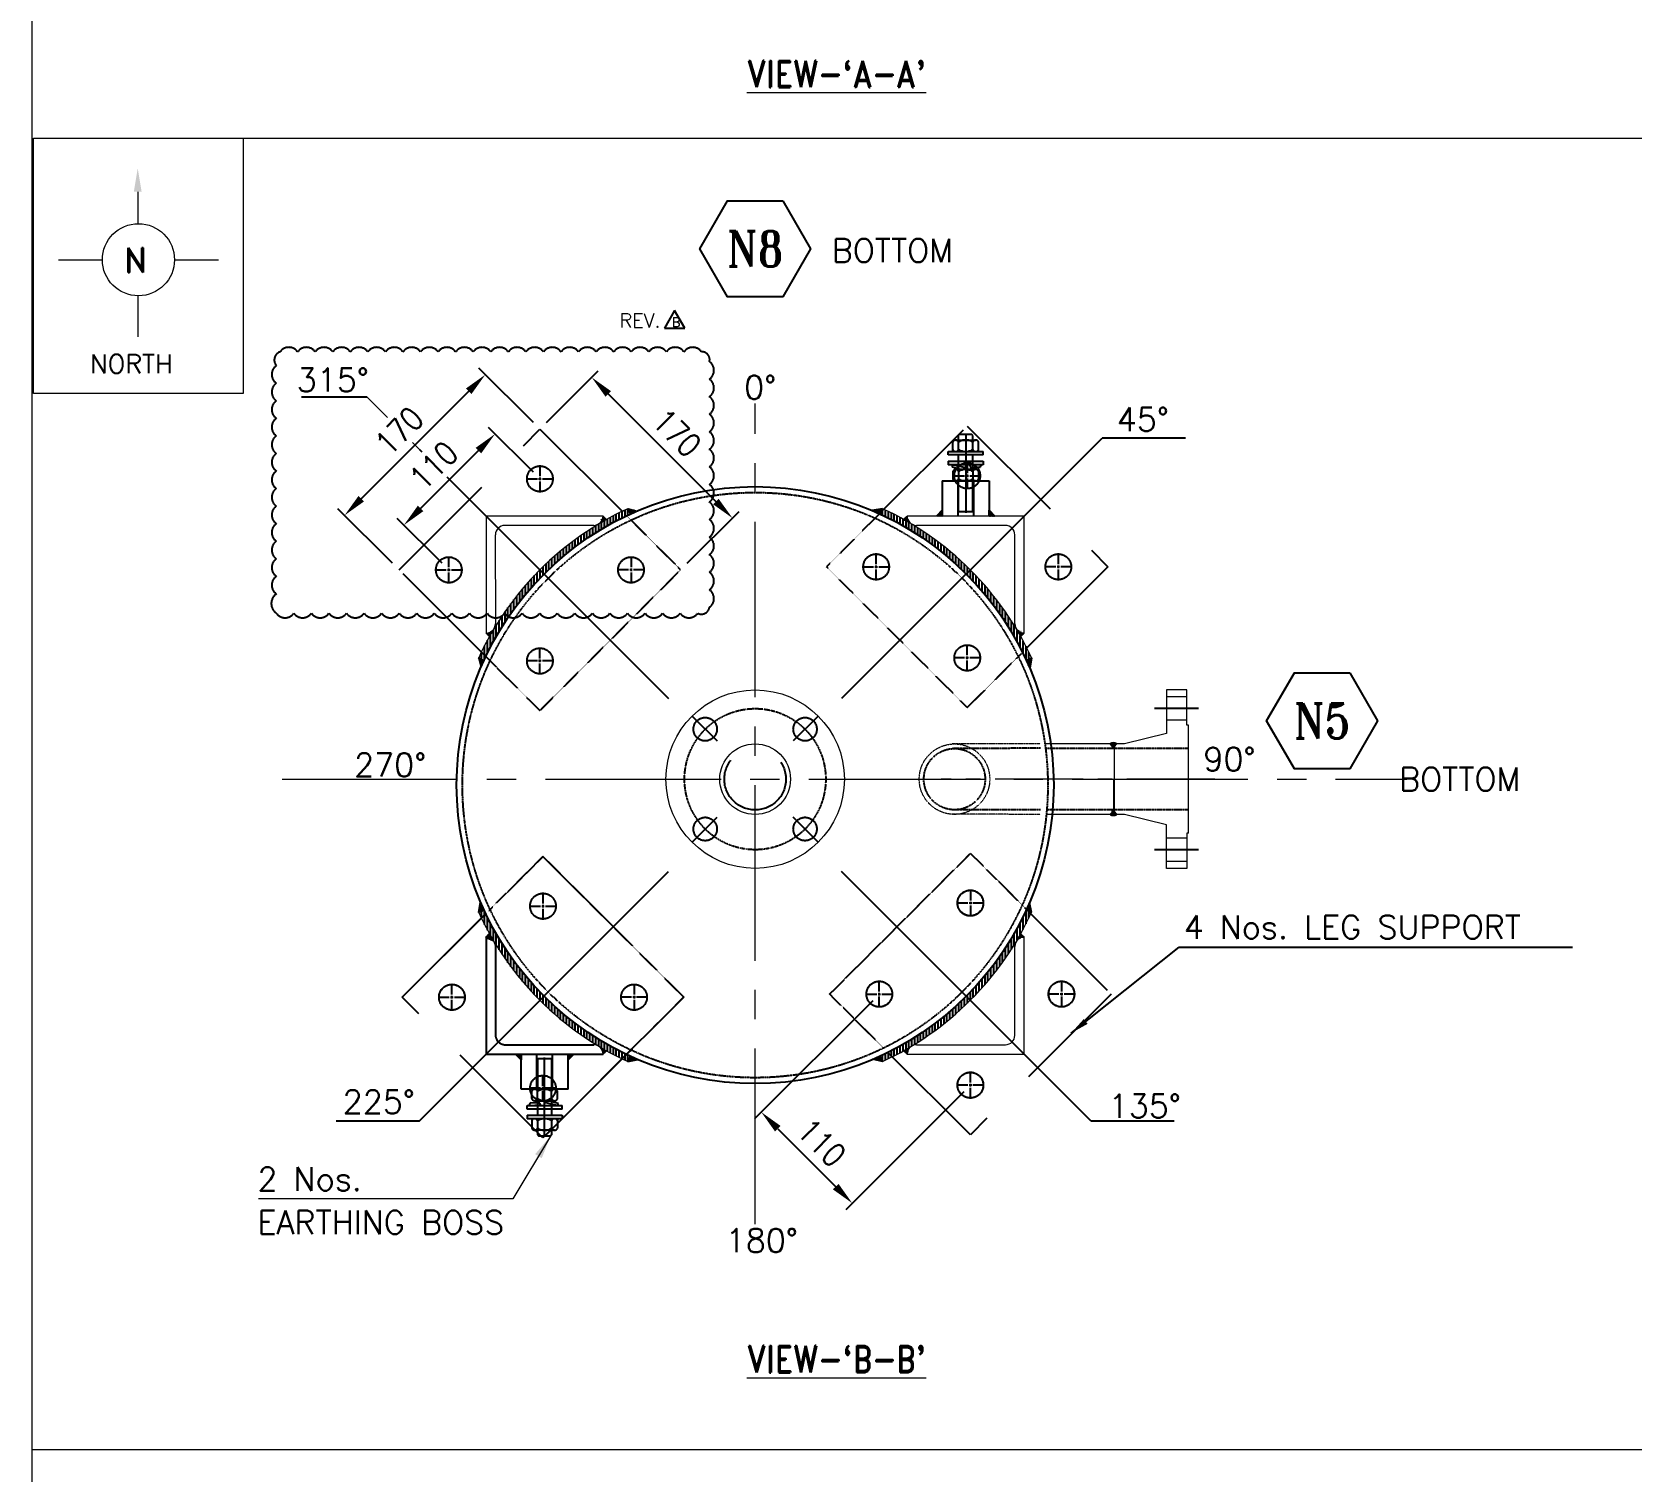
# Model space of a CAD drawing. Header units: inches. Extents: x -23478 to -9690, y -25762 to 11324.
# Drawn here: x -20948 to -19582, y 8484 to 9714 of the extents above; entities that cross this region are included whole.
import ezdxf
from ezdxf.enums import TextEntityAlignment as Align

# ---------------------------------------------------------------- set-up
doc = ezdxf.new("R2010")
doc.units = ezdxf.units.IN
doc.header["$LTSCALE"] = 200
doc.header["$MEASUREMENT"] = 0
for name, pattern in [('CENTER', [2, 1.25, -0.25, 0.25, -0.25]), ('CENTER2', [1.125, 0.75, -0.125, 0.125, -0.125]), ('DASHED', [0.75, 0.5, -0.25]), ('DASHED2', [0.375, 0.25, -0.125]), ('HIDDEN', [0.375, 0.25, -0.125])]:
    doc.linetypes.add(name, pattern=pattern)
for name, color, linetype, lineweight in [('1 (CEN)', 1, 'CENTER2', 9), ('2 (DASH.)', 4, 'DASHED2', 13), ('AM_5', 3, 'Continuous', 15), ('B-OBJ', 7, 'Continuous', 13), ('EQUIPMENT', 4, 'Continuous', 13), ('Hidden Line', 3, 'HIDDEN', 9), ('OBJECT', 7, 'Continuous', 18)]:
    doc.layers.add(name, color=color, linetype=linetype, lineweight=lineweight)
for name, color, linetype in [('CEN', 3, 'CENTER'), ('CENTER', 1, 'CENTER'), ('CENTRE', 1, 'CENTER2'), ('DIMENSION', 8, 'Continuous'), ('text', 3, 'Continuous'), ('WELD', 5, 'Continuous')]:
    doc.layers.add(name, color=color, linetype=linetype)
doc.styles.add("ROMAN'S", font='romans.shx')
doc.styles.add('ROMAND', font='romand.shx', dxfattribs={"width": 0.8})
doc.styles.add('ROMANS', font='romans.shx', dxfattribs={"width": 0.85})
doc.styles.add('ROMANT', font='romant.shx')
doc.styles.add('RS', font='ROMANS.shx', dxfattribs={"width": 0.8})
doc.dimstyles.new('A&A', dxfattribs={"dimscale": 8, "dimtxt": 2, "dimasz": 2, "dimexe": 0.7, "dimexo": 0.7, "dimgap": 0.7, "dimtad": 1, "dimzin": 12, "dimdsep": 46, "dimtxsty": 'ROMANS', "dimcen": 0.7, "dimclrd": 8, "dimclre": 8, "dimclrt": 3, "dimazin": 3, "dimtfac": 1, "dimtmove": 0, "dimatfit": 3, "dimfxl": 1, "dimarcsym": 0})
doc.dimstyles.new('VEP-8', dxfattribs={"dimscale": 8, "dimtxt": 2.5, "dimasz": 2.5, "dimexe": 1, "dimexo": 1, "dimgap": 1, "dimtad": 1, "dimdec": 1, "dimlfac": -1, "dimzin": 9, "dimdsep": 46, "dimtxsty": 'ROMANS', "dimcen": 0, "dimclrd": 256, "dimclre": 256, "dimclrt": 3, "dimadec": 0, "dimazin": 2, "dimtfac": 1, "dimtdec": 1, "dimtmove": 0, "dimatfit": 3, "dimfxl": 1, "dimlwd": -1, "dimlwe": -1, "dimarcsym": 1})
doc.dimstyles.new('VEP-8$0', dxfattribs={"dimscale": 8, "dimtxt": 2.5, "dimasz": 2.5, "dimexe": 1, "dimexo": 1, "dimgap": 1, "dimtad": 1, "dimdec": 1, "dimlfac": -1, "dimzin": 9, "dimdsep": 46, "dimtxsty": 'ROMANS', "dimcen": 0, "dimclrd": 256, "dimclre": 256, "dimclrt": 3, "dimadec": 0, "dimazin": 2, "dimtfac": 1, "dimtdec": 1, "dimtmove": 0, "dimatfit": 3, "dimfxl": 1, "dimlwd": -1, "dimlwe": -1, "dimarcsym": 1})
pattern_1 = [(135, (1175.76155, 39893.45445), (-0.441941738, -0.441941738), []), (225, (1175.76155, 39893.45445), (0.441941738, -0.441941738), [])]
pattern_2 = [(315, (-15408.6629, 17744.9228), (0.44194174, 0.44194174), []), (45, (-15408.6629, 17744.9228), (-0.44194174, 0.44194174), [])]
pattern_3 = [(135, (-25251.4139, 395.27523), (-0.44194174, -0.44194174), []), (225, (-25251.4139, 395.27523), (0.44194174, -0.44194174), [])]

# ---------------------------------------------------------------- blocks, each defined once
blk = doc.blocks.new('*U46')
at = {"layer": 'WELD'}
h = blk.add_hatch(dxfattribs=at)
h.set_pattern_fill('ANSI37', color=256, scale=5, angle=90)
h.set_pattern_definition(pattern_1)
edge = h.paths.add_edge_path()
edge.add_arc((-114, -158.4), 168.8, 72.909, 75.1335)
edge.add_line((-70.7, 4.8), (-70.7, 0.7))
edge.add_arc((-65.1, -5), 8, 85.3777, 135, ccw=False)
h = blk.add_hatch(dxfattribs=at)
h.set_pattern_fill('ANSI37', color=256, scale=5, angle=90)
h.set_pattern_definition(pattern_1)
edge = h.paths.add_edge_path()
edge.add_line((70.7, 4.8), (70.7, 0.7))
edge.add_arc((65.1, -5), 8, 45, 94.6223)
edge.add_arc((114, -158.4), 168.8, 104.8665, 107.091, ccw=False)
for p, q in [((-70.7, 0.7), (-70.7, 4.9)), ((-70.7, 0.7), (0, -70)), ((-70.7, 0.7), (-70.7, 0.7)), ((-59.4, 0.7), (-5.7, -53.1)), ((0, -70), (70.7, 0.7)), ((5.7, -53.1), (59.4, 0.7)), ((70.7, 0.7), (70.7, 4.9)), ((70.7, 0.7), (70.7, 0.7))]:
    blk.add_line(p, q)
for centre, start, end in [((-65.1, -5), 45, 135), ((65.1, -5), 45, 135), ((0, -47.4), 225, 315)]:
    blk.add_arc(centre, 8, start, end)
at = {"layer": 'B-OBJ', "color": 2}
for p, q in [((-90, 11.1), (-88.3, 15.8)), ((90, 11.1), (88.3, 15.8))]:
    blk.add_line(p, q, dxfattribs=at)
blk.add_arc((0, 255), 260, 249.7478, 290.2522, dxfattribs=at)
at = {"layer": 'CENTRE', "linetype": 'CENTER', "ltscale": 2}
blk.add_line((0, -150.5), (0, 150.5), dxfattribs=at)
blk = doc.blocks.new('*U45')
at = {"layer": 'B-OBJ', "color": 0, "linetype": 'ByBlock', "lineweight": -2}
for p, rotation in [((-31956.4, 11435.9), 180), ((-31956.4, 11435.9), 180), ((-31956.4, 11435.9), 180), ((-31956.4, 11435.9), 180), ((-32211.4, 11180.9), 270.0000000000001), ((-32211.4, 11180.9), 270.0000000000001), ((-32211.4, 11180.9), 270.0000000000001), ((-32211.4, 11180.9), 270.0000000000001), ((-31701.4, 11180.9), 90), ((-31701.4, 11180.9), 90), ((-31701.4, 11180.9), 90), ((-31701.4, 11180.9), 90)]:
    blk.add_blockref('*U46', p, dxfattribs=dict(at, rotation=rotation))
at = {"layer": 'B-OBJ', "color": 0, "linetype": 'ByBlock', "lineweight": -2, "transparency": 16777216}
for p, rotation in [((-31956.4, 11435.9), 180), ((-32211.4, 11180.9), 270.0000000000001), ((-31701.4, 11180.9), 90)]:
    blk.add_blockref('*U46', p, dxfattribs=dict(at, rotation=rotation))
at = {"layer": 'B-OBJ', "color": 0, "linetype": 'ByBlock', "lineweight": -2}
blk.add_blockref('*U46', (-31956.4, 10925.9), dxfattribs=at)
blk = doc.blocks.new('*U54')
at = {"layer": 'DIMENSION', "color": 2, "linetype": 'DASHED'}
for p, q in [((76.2, 0), (46.05, 0)), ((-76.2, 0), (-46.05, 0))]:
    blk.add_line(p, q, dxfattribs=at)
at = {"layer": 'DIMENSION', "color": 7, "linetype": 'DASHED'}
for centre in [(-60.3, 0), (60.3, 0)]:
    blk.add_circle(centre, 10, dxfattribs=at)
blk = doc.blocks.new('*U53')
at = {"layer": 'EQUIPMENT', "color": 0, "linetype": 'ByBlock', "lineweight": -2}
for rotation in [90, 270, 90, 270, 90, 270, 180, 180, 180]:
    blk.add_blockref('*U54', (-32478.1, -16289.6), dxfattribs=dict(at, rotation=rotation))
at = {"layer": 'EQUIPMENT', "color": 0, "linetype": 'ByBlock', "lineweight": -2, "transparency": 16777216}
for rotation in [90, 270, 180]:
    blk.add_blockref('*U54', (-32478.1, -16289.6), dxfattribs=dict(at, rotation=rotation))
at = {"layer": 'EQUIPMENT', "color": 0, "linetype": 'ByBlock', "lineweight": -2}
blk.add_blockref('*U54', (-32478.1, -16289.6), dxfattribs=at)
blk = doc.blocks.new('*U81')
at = {"layer": 'DIMENSION', "color": 0, "linetype": 'CENTER2', "transparency": 16777216}
for p, q in [((-11.12, 0), (-2.2, 0)), ((0, 2.2), (0, 11.12)), ((2.2, 0), (11.12, 0)), ((0, -11.12), (0, -2.2))]:
    blk.add_line(p, q, dxfattribs=at)
at = {"layer": 'DIMENSION', "color": 0, "linetype": 'Continuous', "transparency": 16777216}
for p, q in [((-1.1, 0), (1.1, 0)), ((0, -1.1), (0, 1.1))]:
    blk.add_line(p, q, dxfattribs=at)
blk = doc.blocks.new('*U80')
at = {"layer": 'DIMENSION', "color": 7, "linetype": 'DASHED'}
blk.add_circle((0, 0), 11, dxfattribs=at)
at = {"layer": 'DIMENSION', "color": 7, "linetype": 'CENTER2'}
blk.add_blockref('*U81', (0, 0), dxfattribs=at)
blk = doc.blocks.new('*U79')
at = {"layer": 'DIMENSION', "color": 0, "linetype": 'ByBlock', "lineweight": -2}
for p, rotation in [((-29365.2, -17396.9), 270), ((-29365.2, -17396.9), 270), ((-29365.2, -17396.9), 270), ((-29287.4, -17474.7), 180), ((-29287.4, -17474.7), 180), ((-29287.4, -17474.7), 180), ((-29365.2, -17552.5), 90), ((-29365.2, -17552.5), 90), ((-29365.2, -17552.5), 90)]:
    blk.add_blockref('*U80', p, dxfattribs=dict(at, rotation=rotation))
at = {"layer": 'DIMENSION', "color": 0, "linetype": 'ByBlock', "lineweight": -2, "transparency": 16777216}
for p, rotation in [((-29365.2, -17396.9), 270), ((-29287.4, -17474.7), 180), ((-29365.2, -17552.5), 90)]:
    blk.add_blockref('*U80', p, dxfattribs=dict(at, rotation=rotation))
at = {"layer": 'DIMENSION', "color": 0, "linetype": 'ByBlock', "lineweight": -2}
blk.add_blockref('*U80', (-29443, -17474.7), dxfattribs=at)
blk = doc.blocks.new('*U65')
at = {"layer": 'DIMENSION', "color": 7, "linetype": 'DASHED'}
for p, q in [((-120.2, 0), (0, 120.2)), ((0, 120.2), (74, 46.3)), ((-46.3, -74), (-120.2, 0))]:
    blk.add_line(p, q, dxfattribs=at)
at = {"layer": 'DIMENSION', "color": 7, "linetype": 'DASHED', "ltscale": 0.001}
for p, q in [((74, 46.3), (120.2, 0)), ((120.2, 0), (0, -120.2)), ((-46.3, -74), (0, -120.2))]:
    blk.add_line(p, q, dxfattribs=at)
at = {"layer": 'DIMENSION', "color": 7, "linetype": 'DASHED'}
blk.add_blockref('*U79', (29365.2, 17474.7), dxfattribs=at)
blk = doc.blocks.new('*U66')
at = {"layer": 'DIMENSION', "color": 0, "linetype": 'ByBlock', "lineweight": -2}
blk.add_blockref('*U65', (-29365.2, -17474.7), dxfattribs=at)
for p, rotation in [((-29000.2, -17472.1), 270), ((-29000.2, -17472.1), 270), ((-29000.2, -17472.1), 270), ((-29362.6, -17839.8), 90), ((-29362.6, -17839.8), 90), ((-29362.6, -17839.8), 90), ((-28997.5, -17837.1), 180), ((-28997.5, -17837.1), 180), ((-28997.5, -17837.1), 180)]:
    blk.add_blockref('*U65', p, dxfattribs=dict(at, rotation=rotation))
at = {"layer": 'DIMENSION', "color": 0, "linetype": 'ByBlock', "lineweight": -2, "transparency": 16777216}
for p, rotation in [((-29000.2, -17472.1), 270), ((-29362.6, -17839.8), 90), ((-28997.5, -17837.1), 180)]:
    blk.add_blockref('*U65', p, dxfattribs=dict(at, rotation=rotation))
blk = doc.blocks.new('*D106')
at = {"layer": 'Defpoints', "color": 0, "linetype": 'DASHED', "transparency": 16777216}
for p in [(-20513.9, 9331.7), (-20630, 9292.3), (-20591.7, 9253.9)]:
    blk.add_point(p, dxfattribs=at)
at = {"layer": 'DIMENSION', "transparency": 16777216}
for p, q in [((-20519.5, 9337.4), (-20557.9, 9375.7)), ((-20566.4, 9355.9), (-20615.9, 9306.4)), ((-20597.3, 9259.6), (-20635.7, 9298))]:
    blk.add_line(p, q, dxfattribs=at)
at = {"layer": 'DIMENSION', "linetype": 'DASHED', "transparency": 16777216}
for points in [[(-20568.7, 9358.3), (-20564, 9353.6), (-20552.2, 9370.1)], [(-20618.2, 9308.8), (-20613.5, 9304.1), (-20630, 9292.3)]]:
    blk.add_solid(points, dxfattribs=at)
at = {"layer": 'DIMENSION', "color": 3, "linetype": 'DASHED', "transparency": 16777216, "insert": (-20604.6, 9343.2), "char_height": 20, "attachment_point": 5, "rotation": 45, "style": 'ROMANS', "bg_fill": 3, "box_fill_scale": 1.25, "bg_fill_color": 256, "bg_fill_true_color": 13158600, "bg_fill_transparency": 0}
blk.add_mtext('\\pxt3;110', dxfattribs=at)
blk = doc.blocks.new('*D107')
at = {"layer": 'Defpoints', "color": 0, "linetype": 'DASHED', "transparency": 16777216}
for p in [(-20560.5, 9420.8), (-20513.9, 9374.2), (-20634.1, 9253.9)]:
    blk.add_point(p, dxfattribs=at)
at = {"layer": 'DIMENSION', "transparency": 16777216}
for p, q in [((-20519.5, 9379.8), (-20566.2, 9426.4)), ((-20666.6, 9314.7), (-20574.7, 9406.6)), ((-20639.8, 9259.6), (-20686.4, 9306.2))]:
    blk.add_line(p, q, dxfattribs=at)
at = {"layer": 'DIMENSION', "linetype": 'DASHED', "transparency": 16777216}
for points in [[(-20577, 9409), (-20572.3, 9404.3), (-20560.5, 9420.8)], [(-20668.9, 9317.1), (-20664.2, 9312.4), (-20680.7, 9300.6)]]:
    blk.add_solid(points, dxfattribs=at)
at = {"layer": 'DIMENSION', "color": 3, "linetype": 'DASHED', "transparency": 16777216, "insert": (-20634, 9372.8), "char_height": 20, "attachment_point": 5, "rotation": 45, "style": 'ROMANS', "bg_fill": 3, "box_fill_scale": 1.25, "bg_fill_color": 256, "bg_fill_true_color": 13158600, "bg_fill_transparency": 0}
blk.add_mtext('170', dxfattribs=at)
blk = doc.blocks.new('*U48')
at = {"layer": 'DIMENSION', "color": 0, "linetype": 'CENTER2', "transparency": 16777216}
blk.add_line((0, 34.9), (0, -32.1), dxfattribs=at)
blk = doc.blocks.new('*U49')
at = {"layer": 'DIMENSION', "color": 0, "linetype": 'CENTER2', "transparency": 16777216}
blk.add_line((0, -34.9), (0, 32.1), dxfattribs=at)
blk = doc.blocks.new('*D218')
at = {"layer": 'Defpoints', "color": 0, "transparency": 16777216}
for p in [(-20224, 8891.5), (-20146.2, 8813.7), (-20247.1, 8712.9)]:
    blk.add_point(p, dxfattribs=at)
at = {"layer": 'DIMENSION', "transparency": 16777216}
for p, q in [((-20229.6, 8885.9), (-20330.5, 8785)), ((-20151.8, 8808.1), (-20252.7, 8707.2)), ((-20310.7, 8776.5), (-20261.2, 8727))]:
    blk.add_line(p, q, dxfattribs=at)
for points in [[(-20308.3, 8778.9), (-20313.1, 8774.2), (-20324.8, 8790.7)], [(-20263.6, 8724.7), (-20258.8, 8729.4), (-20247.1, 8712.9)]]:
    blk.add_solid(points, dxfattribs=at)
at = {"layer": 'DIMENSION', "color": 3, "linetype": 'DASHED2', "transparency": 16777216, "insert": (-20273.2, 8764.5), "char_height": 20, "attachment_point": 5, "rotation": 315, "style": 'ROMANS', "bg_fill": 3, "box_fill_scale": 1.25, "bg_fill_color": 256, "bg_fill_true_color": 13158600, "bg_fill_transparency": 0}
blk.add_mtext('110', dxfattribs=at)
blk = doc.blocks.new('*D227')
at = {"layer": 'Defpoints', "color": 0, "transparency": 16777216}
for p in [(-20513.9, 9374.2), (-20349.4, 9298.2), (-20393.7, 9253.9)]:
    blk.add_point(p, dxfattribs=at)
at = {"layer": 'DIMENSION', "transparency": 16777216}
for p, q in [((-20508.2, 9379.8), (-20464, 9424.1)), ((-20455.5, 9404.3), (-20363.6, 9312.3)), ((-20388, 9259.6), (-20343.8, 9303.9))]:
    blk.add_line(p, q, dxfattribs=at)
for points in [[(-20453.1, 9406.6), (-20457.8, 9401.9), (-20469.6, 9418.4)], [(-20365.9, 9310), (-20361.2, 9314.7), (-20349.4, 9298.2)]]:
    blk.add_solid(points, dxfattribs=at)
at = {"layer": 'DIMENSION', "color": 3, "linetype": 'DASHED2', "transparency": 16777216, "insert": (-20396.8, 9371), "char_height": 20, "attachment_point": 5, "rotation": 315, "style": 'ROMANS'}
blk.add_mtext('170', dxfattribs=at)
blk = doc.blocks.new('REVISION')
at = {"layer": 'DIMENSION', "color": 1, "linetype": 'DASHED2'}
blk.add_lwpolyline([(-2.5, 13.6), (-11.2, 28.6), (-19.9, 13.6)], close=True, dxfattribs=at)
at = {"layer": 'DIMENSION', "color": 1, "linetype": 'DASHED2', "attachment_point": 1, "style": "ROMAN'S"}
for s, insert, char_height, width in [('REV.', (-58.2, 26), 12, 56.203), ('B', (-13.6, 22.6), 8, 5.597)]:
    blk.add_mtext(s, dxfattribs=dict(at, insert=insert, char_height=char_height, width=width))

msp = doc.modelspace()

# ---------------------------------------------------------------- hatches: boundary and pattern name
at = {"layer": 'DIMENSION', "linetype": 'DASHED'}
h = msp.add_hatch(dxfattribs=at)
h.set_pattern_fill('ANSI37', color=5, scale=0.5, angle=270)
h.set_pattern_definition([(315, (-3462.14456, -23800.843957), (0.04419417382, 0.04419417382), []), (45, (-3462.14456, -23800.843957), (-0.04419417382, 0.04419417382), [])])
h.paths.add_polyline_path([(-20021.49, 9105.37, 0.279062), (-20026.52, 9105.37), (-20024.75, 9103.07), (-20024.75, 9101.47), (-20023.25, 9101.47), (-20023.25, 9103.07)])
h.paths.add_polyline_path([(-20026.52, 9044.97, 0.279062), (-20021.49, 9044.97), (-20023.25, 9047.27), (-20023.25, 9048.87), (-20024.75, 9048.87), (-20024.75, 9047.27)])
at = {"layer": 'WELD'}
h = msp.add_hatch(dxfattribs=at)
h.set_pattern_fill('ANSI37', color=256, scale=5, angle=270)
h.set_pattern_definition(pattern_2)
h.paths.add_polyline_path([(-20170.21, 9299.93), (-20175.21, 9299.93), (-20170.21, 9304.93)])
h = msp.add_hatch(dxfattribs=at)
h.set_pattern_fill('ANSI37', color=256, scale=5, angle=270)
h.set_pattern_definition(pattern_2)
h.paths.add_polyline_path([(-20130.21, 9299.93), (-20125.21, 9299.93), (-20130.21, 9304.93)])
h = msp.add_hatch(dxfattribs=at)
h.set_pattern_fill('ANSI37', color=256, scale=5, angle=90)
h.set_pattern_definition(pattern_3)
h.paths.add_polyline_path([(-20529.87, 8840.27), (-20534.87, 8840.27), (-20529.87, 8835.27)])
h = msp.add_hatch(dxfattribs=at)
h.set_pattern_fill('ANSI37', color=256, scale=5, angle=90)
h.set_pattern_definition(pattern_3)
h.paths.add_polyline_path([(-20489.87, 8840.27), (-20484.87, 8840.27), (-20489.87, 8835.27)])

# ---------------------------------------------------------------- linework, layer by layer
for p, q in [((-20170.21, 9304.93), (-20175.21, 9299.93)), ((-20170.21, 9299.93), (-20170.21, 9304.93)), ((-20130.21, 9299.93), (-20130.21, 9304.93)), ((-20130.21, 9304.93), (-20125.21, 9299.93)), ((-20529.87, 8835.27), (-20534.87, 8840.27)), ((-20529.87, 8840.27), (-20529.87, 8835.27)), ((-20489.87, 8840.27), (-20489.87, 8835.27)), ((-20489.87, 8835.27), (-20484.87, 8840.27))]:
    msp.add_line(p, q)
at = {"color": 0}
for p, q in [((-20026.52, 9105.37), (-20024.75, 9103.07)), ((-20024.75, 9103.07), (-20024.75, 9101.47)), ((-20021.49, 9105.37), (-20023.25, 9103.07)), ((-20023.25, 9103.07), (-20023.25, 9101.47)), ((-20023.25, 9048.87), (-20023.25, 9075.17)), ((-20026.52, 9044.97), (-20024.75, 9047.27)), ((-20024.75, 9047.27), (-20024.75, 9048.87)), ((-20023.25, 9047.27), (-20023.25, 9048.87)), ((-20021.49, 9044.97), (-20023.25, 9047.27))]:
    msp.add_line(p, q, dxfattribs=at)
for points in [[(-20306.36, 9569.28), (-20282.69, 9528.27), (-20306.36, 9487.27), (-20353.71, 9487.27), (-20377.39, 9528.27), (-20353.71, 9569.28)], [(-20306.36, 9569.28), (-20282.69, 9528.27), (-20306.36, 9487.27), (-20353.71, 9487.27), (-20377.39, 9528.27), (-20353.71, 9569.28)], [(-19822.09, 9165.91), (-19798.42, 9124.91), (-19822.09, 9083.9), (-19869.44, 9083.9), (-19893.12, 9124.91), (-19869.44, 9165.91)], [(-19822.09, 9165.91), (-19798.42, 9124.91), (-19822.09, 9083.9), (-19869.44, 9083.9), (-19893.12, 9124.91), (-19869.44, 9165.91)]]:
    msp.add_lwpolyline(points, close=True)
msp.add_circle((-20330.04, 9070.1), 255)
for centre, start, end in [((-20024, 9101.22), 58.8152, 121.1848), ((-20024, 9049.13), 238.8152, 301.1848)]:
    msp.add_arc(centre, 4.86, start, end, dxfattribs=at)
at = {"layer": '1 (CEN)'}
for p, q in [((-20616.75, 9356.82), (-20661.86, 9401.92)), ((-20330.04, 8695.1), (-20330.04, 9396.27)), ((-20734.17, 9075.17), (-19773.33, 9075.17))]:
    msp.add_line(p, q, dxfattribs=at)
at = {"layer": '1 (CEN)', "ltscale": 0.5}
msp.add_line((-19937.46, 9075.17), (-20171.02, 9075.17), dxfattribs=at)
at = {"layer": '2 (DASH.)', "linetype": 'DASHED', "ltscale": 0.001}
for p, q in [((-20086.57, 9105.46), (-20161.8, 9105.33)), ((-20086.57, 9045.07), (-20161.8, 9045.22))]:
    msp.add_line(p, q, dxfattribs=at)
msp.add_circle((-20159.75, 9075.17), 30.1, dxfattribs=at)
at = {"layer": 'CEN', "color": 2, "linetype": 'CENTER'}
for p, q in [((-19951.35, 9135.47), (-19988.8, 9135.47)), ((-19951.35, 9014.87), (-19988.8, 9014.87))]:
    msp.add_line(p, q, dxfattribs=at)
at = {"layer": 'CENTER', "ltscale": 5}
for p, q in [((-20717.63, 9401.92), (-20661.86, 9401.92)), ((-20043.32, 9356.82), (-20033.68, 9366.46)), ((-19962.48, 9366.46), (-20033.68, 9366.46)), ((-20687.95, 8783.38), (-20616.75, 8783.38)), ((-20043.32, 8783.38), (-19972.13, 8783.38))]:
    msp.add_line(p, q, dxfattribs=at)
at = {"layer": 'CENTER', "color": 6, "linetype": 'CENTER', "ltscale": 0.001}
msp.add_circle((-20330.04, 9075.17), 60.3, dxfattribs=at)
at = {"layer": 'DIMENSION', "color": 7, "linetype": 'DASHED'}
for p, q in [((-20156.2, 9368.97), (-20155.21, 9369.96)), ((-20155.21, 9369.96), (-20145.21, 9369.94)), ((-20144.2, 9368.93), (-20145.21, 9369.94)), ((-20161.25, 9355.13), (-20161.25, 9363.18)), ((-20158.73, 9364.93), (-20141.68, 9364.93)), ((-20156.2, 9364.93), (-20156.2, 9368.97)), ((-20156.2, 9356.88), (-20156.2, 9363.18)), ((-20144.2, 9364.93), (-20144.2, 9368.93)), ((-20144.2, 9356.88), (-20144.2, 9363.18)), ((-20139.15, 9355.13), (-20139.15, 9363.18)), ((-20165.2, 9352.13), (-20165.2, 9355.13)), ((-20165.2, 9355.13), (-20135.2, 9355.13)), ((-20165.2, 9352.13), (-20165.2, 9355.13)), ((-20135.2, 9352.13), (-20165.2, 9352.13)), ((-20165.2, 9346.84), (-20135.2, 9346.84)), ((-20165.2, 9346.84), (-20165.2, 9343.84)), ((-20135.2, 9343.84), (-20165.2, 9343.84)), ((-20149.89, 9341.06), (-20161.92, 9343.8)), ((-20161.92, 9343.8), (-20161.84, 9342.06)), ((-20161.25, 9355.13), (-20139.15, 9355.13)), ((-20156.2, 9339.73), (-20156.2, 9352.13)), ((-20136.81, 9343.7), (-20146.79, 9343.35)), ((-20146.79, 9343.35), (-20146.23, 9341.71)), ((-20144.21, 9339.73), (-20144.21, 9352.13)), ((-20137.84, 9341.66), (-20136.81, 9343.7)), ((-20135.2, 9352.13), (-20135.2, 9355.13)), ((-20135.2, 9346.84), (-20135.2, 9343.84)), ((-20135.2, 9346.84), (-20135.2, 9343.84)), ((-20170.21, 9329.93), (-20170.21, 9299.93)), ((-20170.21, 9329.93), (-20130.21, 9329.93)), ((-20161.84, 9342.06), (-20153.78, 9339.73)), ((-20161.26, 9337.98), (-20161.26, 9331.68)), ((-20141.68, 9339.73), (-20158.73, 9339.73)), ((-20141.68, 9329.93), (-20158.73, 9329.93)), ((-20156.88, 9329.93), (-20156.88, 9299.93)), ((-20156.21, 9337.98), (-20156.21, 9331.68)), ((-20156.2, 9303.95), (-20156.2, 9329.93)), ((-20153.78, 9339.73), (-20149.89, 9341.06)), ((-20146.23, 9341.71), (-20137.84, 9341.66)), ((-20144.21, 9337.98), (-20144.21, 9331.68)), ((-20144.21, 9303.95), (-20144.21, 9329.93)), ((-20143.54, 9329.93), (-20143.54, 9299.93)), ((-20139.16, 9337.98), (-20139.16, 9331.68)), ((-20130.21, 9329.93), (-20130.21, 9299.93)), ((-20573.99, 9314.05), (-20453.78, 9193.84)), ((-20438.88, 9306.22), (-20431.15, 9304.19)), ((-20221.2, 9306.22), (-20230.16, 9304.73)), ((-20156.2, 9303.95), (-20144.21, 9303.95)), ((-20566.16, 9178.94), (-20564.13, 9171.22)), ((-20093.92, 9178.94), (-20095.41, 9169.97)), ((-20631.46, 8888.89), (-20511.25, 9009.1)), ((-20511.25, 9009.1), (-20391.04, 8888.89)), ((-20566.16, 8961.26), (-20564.57, 8970)), ((-20093.92, 8961.26), (-20095.75, 8969.43)), ((-20559.87, 8940.27), (-20556.96, 8943.18)), ((-20559.87, 8940.27), (-20559.87, 8840.27)), ((-20551.87, 8932.27), (-20551.87, 8856.27)), ((-20511.25, 8768.68), (-20631.46, 8888.89)), ((-20391.04, 8888.89), (-20511.25, 8768.68)), ((-20559.87, 8840.27), (-20459.87, 8840.27)), ((-20543.87, 8848.27), (-20467.87, 8848.27)), ((-20543.87, 8848.27), (-20467.87, 8848.27)), ((-20529.87, 8810.27), (-20529.87, 8840.27)), ((-20516.54, 8810.27), (-20516.54, 8840.27)), ((-20503.2, 8810.27), (-20503.2, 8840.27)), ((-20489.87, 8810.27), (-20489.87, 8840.27)), ((-20515.87, 8836.25), (-20515.87, 8810.27)), ((-20503.87, 8836.25), (-20515.87, 8836.25)), ((-20503.87, 8836.25), (-20503.87, 8810.27)), ((-20438.88, 8833.98), (-20430.14, 8835.57)), ((-20221.2, 8833.98), (-20229.37, 8835.81)), ((-20489.87, 8810.27), (-20529.87, 8810.27)), ((-20518.4, 8810.27), (-20501.35, 8810.27)), ((-20524.87, 8793.35), (-20524.87, 8796.35)), ((-20524.87, 8796.35), (-20494.87, 8796.35)), ((-20524.87, 8793.35), (-20524.87, 8796.35)), ((-20522.23, 8798.54), (-20523.26, 8796.5)), ((-20523.26, 8796.5), (-20513.29, 8796.85)), ((-20513.85, 8798.49), (-20522.23, 8798.54)), ((-20520.92, 8802.22), (-20520.92, 8808.52)), ((-20518.4, 8800.47), (-20501.35, 8800.47)), ((-20515.87, 8802.22), (-20515.87, 8808.52)), ((-20515.87, 8800.47), (-20515.87, 8788.07)), ((-20513.29, 8796.85), (-20513.85, 8798.49)), ((-20506.29, 8800.47), (-20510.18, 8799.13)), ((-20510.18, 8799.13), (-20498.15, 8796.4)), ((-20498.24, 8798.13), (-20506.29, 8800.47)), ((-20503.87, 8802.22), (-20503.87, 8808.52)), ((-20503.87, 8800.47), (-20503.87, 8788.07)), ((-20498.82, 8802.22), (-20498.82, 8808.52)), ((-20498.15, 8796.4), (-20498.24, 8798.13)), ((-20494.87, 8793.35), (-20494.87, 8796.35)), ((-20494.87, 8793.35), (-20524.87, 8793.35)), ((-20524.87, 8788.07), (-20494.87, 8788.07)), ((-20524.87, 8788.07), (-20524.87, 8785.07)), ((-20494.87, 8785.07), (-20524.87, 8785.07)), ((-20498.82, 8785.07), (-20520.92, 8785.07)), ((-20520.92, 8785.07), (-20520.92, 8777.02)), ((-20515.87, 8783.32), (-20515.87, 8777.02)), ((-20503.87, 8783.32), (-20503.87, 8777.02)), ((-20498.82, 8785.07), (-20498.82, 8777.02)), ((-20494.87, 8788.07), (-20494.87, 8785.07)), ((-20494.87, 8788.07), (-20494.87, 8785.07)), ((-20501.35, 8775.27), (-20518.4, 8775.27)), ((-20515.87, 8775.27), (-20515.87, 8771.27)), ((-20515.87, 8771.27), (-20514.87, 8770.26)), ((-20504.87, 8770.23), (-20514.87, 8770.26)), ((-20503.87, 8771.23), (-20504.87, 8770.23)), ((-20503.87, 8775.27), (-20503.87, 8771.23))]:
    msp.add_line(p, q, dxfattribs=at)
at = {"layer": 'DIMENSION', "color": 7, "linetype": 'DASHED', "ltscale": 0.001}
for p, q in [((-20086.35, 9101.55), (-20161.45, 9101.44)), ((-19959.75, 9101.47), (-20082.01, 9101.47)), ((-20086.35, 9048.98), (-20161.45, 9049.11)), ((-19959.75, 9048.87), (-20080.94, 9048.87))]:
    msp.add_line(p, q, dxfattribs=at)
at = {"layer": 'DIMENSION', "linetype": 'DASHED', "ltscale": 0.001}
msp.add_circle((-20330.04, 9070.1), 250, dxfattribs=at)
at = {"layer": 'DIMENSION', "color": 7, "linetype": 'DASHED'}
for centre, radius in [((-20330.04, 9075.17), 26.3), ((-20146.19, 8969.31), 11), ((-20589.03, 8888.89), 11), ((-20223.97, 8891.52), 11), ((-20068.41, 8891.52), 11), ((-20146.19, 8813.74), 11)]:
    msp.add_circle(centre, radius, dxfattribs=at)
at = {"layer": 'DIMENSION', "color": 7, "linetype": 'DASHED', "ltscale": 0.001}
msp.add_circle((-20159.75, 9075.17), 26.16, dxfattribs=at)
at = {"layer": 'DIMENSION', "color": 7, "linetype": 'DASHED'}
for centre, radius, start, end in [((-20158.73, 9362.23), 2.7, 20.55586, 159.44414), ((-20158.73, 9357.83), 2.7, 200.55586, 339.44414), ((-20150.2, 9353.77), 11.16, 57.47959, 122.52041), ((-20150.2, 9366.29), 11.16, 237.47959, 302.52041), ((-20141.68, 9362.23), 2.7, 20.55586, 159.44414), ((-20141.68, 9357.83), 2.7, 200.55586, 339.44414), ((-20158.73, 9337.03), 2.7, 20.55586, 159.44414), ((-20158.73, 9332.63), 2.7, 200.55586, 339.44414), ((-20150.21, 9328.57), 11.16, 57.47959, 122.52041), ((-20150.21, 9341.09), 11.16, 237.47959, 302.52041), ((-20141.68, 9337.03), 2.7, 20.55586, 159.44414), ((-20141.68, 9332.63), 2.7, 200.55586, 339.44414), ((-20543.39, 8856.74), 8.49, 176.78481, 266.78481), ((-20518.4, 8807.57), 2.7, 20.55586, 159.44414), ((-20509.87, 8799.11), 11.16, 57.47959, 122.52041), ((-20501.35, 8807.57), 2.7, 20.55586, 159.44414), ((-20518.4, 8803.16), 2.7, 200.55586, 339.44414), ((-20509.87, 8811.63), 11.16, 237.47959, 302.52041), ((-20501.35, 8803.16), 2.7, 200.55586, 339.44414), ((-20518.4, 8782.37), 2.7, 20.55586, 159.44414), ((-20509.87, 8773.91), 11.16, 57.47959, 122.52041), ((-20501.35, 8782.37), 2.7, 20.55586, 159.44414), ((-20518.4, 8777.96), 2.7, 200.55586, 339.44414), ((-20509.87, 8786.43), 11.16, 237.47959, 302.52041), ((-20501.35, 8777.96), 2.7, 200.55586, 339.44414)]:
    msp.add_arc(centre, radius, start, end, dxfattribs=at)
at = {"layer": 'EQUIPMENT'}
for p, q in [((-19978.8, 9151.37), (-19978.8, 9114.07)), ((-19961.35, 9151.37), (-19978.8, 9151.37)), ((-19961.35, 9121.22), (-19961.35, 9151.37)), ((-19978.8, 9114.07), (-20014.49, 9105.37)), ((-19959.75, 9121.22), (-19961.35, 9121.22)), ((-19959.75, 9029.12), (-19959.75, 9121.22)), ((-20026.52, 9105.37), (-20082.54, 9105.37)), ((-20023.25, 9101.47), (-20023.25, 9075.17)), ((-20014.49, 9105.37), (-20021.49, 9105.37)), ((-20026.52, 9044.97), (-20081.3, 9044.97)), ((-20014.49, 9044.97), (-20021.49, 9044.97)), ((-19978.8, 9036.27), (-20014.49, 9044.97)), ((-19978.8, 8998.97), (-19978.8, 9036.27)), ((-19959.75, 9029.12), (-19961.35, 9029.12)), ((-19961.35, 9029.12), (-19961.35, 8998.97)), ((-19961.35, 8998.97), (-19978.8, 8998.97))]:
    msp.add_line(p, q, dxfattribs=at)
for radius in [76.2, 30.2]:
    msp.add_circle((-20330.04, 9075.17), radius, dxfattribs=at)
at = {"layer": 'Hidden Line', "ltscale": 5}
for p, q in [((-19961.35, 9145.47), (-19978.8, 9145.47)), ((-19961.35, 9125.47), (-19978.8, 9125.47)), ((-19961.35, 9024.87), (-19978.8, 9024.87)), ((-19961.35, 9004.87), (-19978.8, 9004.87))]:
    msp.add_line(p, q, dxfattribs=at)
at = {"layer": 'OBJECT', "color": 252, "lineweight": 15}
for p, q in [((-20947.75, 11199.96, 0.48), (-20947.75, 6717.44, 0.88)), ((-20946.36, 9622.74, -3.03), (-19549.26, 9622.74)), ((-20947.75, 8502.54, -0.62), (-19572.66, 8502.54, 0.02))]:
    msp.add_line(p, q, dxfattribs=at)
at = {"layer": 'OBJECT', "lineweight": 15, "ltscale": 0.8}
for p, q in [((-20925.08, 9518.96, -2.89), (-20887.63, 9518.96, -2.89)), ((-20826.01, 9518.96, -2.89), (-20788.56, 9518.96, -2.89))]:
    msp.add_line(p, q, dxfattribs=at)
at = {"layer": 'OBJECT', "lineweight": 15, "ltscale": 0.8, "elevation": -3.03}
msp.add_lwpolyline([(-20946.36, 9622.74), (-20767.43, 9622.74), (-20767.43, 9404.7), (-20946.36, 9404.7)], close=True, dxfattribs=at)
at = {"layer": 'OBJECT', "lineweight": 15, "ltscale": 0.8, "elevation": -2.89}
for points in [[(-20857.43, 9577.07), (-20857.43, 9549.76)], [(-20857.43, 9488.16), (-20857.43, 9453.11)]]:
    msp.add_lwpolyline(points, dxfattribs=at)
at = {"layer": 'OBJECT', "lineweight": 15, "ltscale": 0.8}
msp.add_circle((-20856.82, 9518.96, -2.89), 30.81, dxfattribs=at)
msp.add_solid([(-20860.76, 9577.07, -2.89), (-20857.43, 9597.07, -2.89), (-20854.09, 9577.07, -2.89)], dxfattribs=at)

# ---------------------------------------------------------------- block references
at = {"layer": 'B-OBJ', "color": 2, "rotation": 45}
msp.add_blockref('*U45', (10172.6, 23760.61), dxfattribs=at)
at = {"layer": 'DIMENSION', "color": 6, "linetype": 'DASHED2'}
msp.add_blockref('REVISION', (-20387.64, 9446.97, -28.54), dxfattribs=at)
at = {"layer": 'DIMENSION', "color": 6, "linetype": 'DASHED', "ltscale": 0.0001}
msp.add_blockref('*U66', (8851.33, 26728.67), dxfattribs=at)
at = {"layer": 'DIMENSION', "color": 1, "linetype": 'CENTER2'}
for name, p in [('*U48', (-20150.21, 9334.83)), ('*U49', (-20509.87, 8805.37))]:
    msp.add_blockref(name, p, dxfattribs=at)
at = {"layer": 'EQUIPMENT', "color": 2, "rotation": 45}
msp.add_blockref('*U53', (-8883.06, 43559.19), dxfattribs=at)

# ---------------------------------------------------------------- texts
at = {"style": 'ROMANT', "width": 0.85}
for tag, p in [('N8', (-20330.04, 9528.27)), ('N8', (-20330.04, 9528.27)), ('N5', (-19845.77, 9124.91))]:
    msp.add_attdef(tag, text='', height=30, dxfattribs=at).set_placement(p, align=Align.MIDDLE)
at = {"layer": 'DIMENSION', "color": 3, "style": 'ROMANS'}
msp.add_text('4 Nos. LEG SUPPORT', height=20, dxfattribs=at).set_placement((-19964.01, 8938.81))
at = {"layer": 'OBJECT', "color": 3, "lineweight": 15, "style": 'RS'}
msp.add_text('NORTH', height=16, dxfattribs=at).set_placement((-20898.19, 9422, -3.03))
at = {"layer": 'text', "color": 3, "lineweight": 15, "style": 'ROMAND', "width": 0.85}
for s, p in [("%%UVIEW-`A-A'", (-20260.54, 9666.33, 68.72)), ("%%UVIEW-`B-B'", (-20260.54, 8568.33, 68.72))]:
    msp.add_text(s, height=22.6022, rotation=0.00011, dxfattribs=at).set_placement(p, align=Align.CENTER)
at = {"layer": 'text', "style": 'ROMANS'}
for s, p in [('BOTTOM', (-20212.71, 9516.88)), ('315%%D', (-20690.83, 9406.38)), ('0%%D', (-20325.74, 9399.92)), ('45%%D', (-19998.89, 9372.58)), ('270%%D', (-20641.72, 9077.36)), ('90%%D', (-19924.93, 9082.23)), ('BOTTOM', (-19728.1, 9065.18)), ('225%%D', (-20651.54, 8789.5)), ('135%%D', (-19997.27, 8785.92)), ('180%%D', (-20324.41, 8671.08))]:
    msp.add_text(s, height=20, dxfattribs=at).set_placement(p, align=Align.CENTER)
at = {"layer": 'text', "color": 64, "lineweight": 15, "style": 'ROMAND'}
msp.add_text('N', height=21, dxfattribs=at).set_placement((-20869.09, 9508.11, -3.17))
at = {"layer": 'text', "style": 'ROMANS'}
for s, p in [('2 Nos.', (-20755.16, 8723.59)), ('EARTHING BOSS', (-20755.16, 8686.51))]:
    msp.add_text(s, height=20, dxfattribs=at).set_placement(p)

# ---------------------------------------------------------------- leaders
msp.add_leader([(-20060.21, 8858.18), (-19967.72, 8931.72), (-19631.83, 8931.72)], dimstyle='A&A', override={"dimscale": 8, "dimdec": 0})
at = {"layer": 'AM_5'}
msp.add_leader([(-20504.87, 8770.23), (-20536.96, 8716.5), (-20754.4, 8716.5)], dimstyle='VEP-8', override={"dimclrd": 8, "dimclre": 8}, dxfattribs=at)

# ---------------------------------------------------------------- next in the draw order: dimensions: what is measured, and where the dimension line sits
at = {"layer": 'DIMENSION', "color": 7, "linetype": 'DASHED'}
dim = msp.add_linear_dim(base=(-20630.02, 9292.3), p1=(-20513.89, 9331.73), p2=(-20591.67, 9253.95), angle=225, text='\\pxt3;<>', dimstyle='VEP-8$0', override={"dimtxt": 2.5, "dimlfac": 1, "dimtxsty": 'ROMANS', "dimfxl": 1.5, "dimtfill": 1}, dxfattribs=at)
dim.commit()
dim.dimension.update_dxf_attribs({"geometry": '*D106', "text_midpoint": (-20591.83, 9330.5), "dimtype": 161})

# ---------------------------------------------------------------- next in the draw order: dimensions: what is measured, and where the dimension line sits
dim = msp.add_linear_dim(base=(-20560.51, 9420.78), p1=(-20634.09, 9253.95), p2=(-20513.89, 9374.15), angle=45, dimstyle='VEP-8$0', override={"dimlfac": 1, "dimfxl": 1.5, "dimtfill": 1}, dxfattribs=at)
dim.commit()
dim.dimension.update_dxf_attribs({"geometry": '*D107', "text_midpoint": (-20621.25, 9360.04), "dimtype": 161})

# ---------------------------------------------------------------- next in the draw order: hatches: boundary and pattern name
at = {"layer": 'DIMENSION', "linetype": 'DASHED'}
h = msp.add_hatch(dxfattribs=at)
h.set_pattern_fill('ANSI31', color=2, scale=20, angle=45)
h.set_pattern_definition([(90, (8851.33, 26728.6711), (-2.5, 2e-16), [])])
h.paths.add_polyline_path([(-20563.89, 9183.74, 0.0051057), (-20566.16, 9178.94), (-20561.62, 9176.85, -0.0034079), (-20560.14, 9179.99)])
h.paths.add_polyline_path([(-20556.96, 9197.02, 0.0144041), (-20563.89, 9183.74), (-20560.14, 9179.99, -0.0851642), (-20510.35, 9250.41), (-20513.89, 9253.95, 0.0610779), (-20552.86, 9204.08, -0.0192606), (-20553.17, 9203.56, 0.007264)])
h.paths.add_polyline_path([(-20510.35, 9250.41, -0.0851642), (-20439.93, 9300.2), (-20443.68, 9303.95, 0.0216704), (-20463.5, 9293.23, -0.0192606), (-20464.02, 9292.92, 0.0610779), (-20513.89, 9253.95)])
h.paths.add_polyline_path([(-20438.88, 9306.22, 0.0051057), (-20443.68, 9303.95), (-20439.93, 9300.2, -0.0034079), (-20436.79, 9301.68)])
h.paths.add_polyline_path([(-20221.2, 9306.22), (-20222.73, 9302.89), (-20219.97, 9305.65, 0.0013017)])
h.paths.add_polyline_path([(-20203.12, 9297.02, 0.018209), (-20219.97, 9305.65), (-20222.73, 9302.89), (-20223.29, 9301.68, -0.0885978), (-20149.73, 9250.41), (-20146.19, 9253.95, 0.0610779), (-20196.05, 9292.92, -0.0192606), (-20196.58, 9293.23, 0.007264)])
h.paths.add_polyline_path([(-20107.22, 9204.08, 0.0610779), (-20146.19, 9253.95), (-20149.73, 9250.41, -0.0812706), (-20101.66, 9183.54), (-20097.94, 9187.27, 0.0106036), (-20103.11, 9197), (-20103.16, 9196.97), (-20103.12, 9197.02, 0.007264), (-20106.9, 9203.56, -0.0192606)])
h.paths.add_polyline_path([(-20101.66, 9183.54, -0.0072749), (-20098.46, 9176.85), (-20093.92, 9178.94, 0.0088898), (-20097.94, 9187.27)])
h.paths.add_polyline_path([(-20094.49, 8960.03, 0.0013017), (-20093.92, 8961.26), (-20097.25, 8962.79)])
h.paths.add_polyline_path([(-20103.12, 8943.18, 0.018209), (-20094.49, 8960.03), (-20097.25, 8962.79), (-20098.46, 8963.35, -0.0885978), (-20149.73, 8889.79), (-20146.19, 8886.25, 0.0610779), (-20107.22, 8936.11, -0.0192606), (-20106.9, 8936.64, 0.007264)])
h.paths.add_polyline_path([(-20149.73, 8889.79, -0.0812706), (-20216.6, 8841.72), (-20212.87, 8838, 0.0178849), (-20196.58, 8846.96, -0.0192606), (-20196.05, 8847.28, 0.0610779), (-20146.19, 8886.25)])
h.paths.add_polyline_path([(-20221.2, 8833.98, 0.0088898), (-20212.87, 8838), (-20216.6, 8841.72, -0.0072749), (-20223.29, 8838.52)])
h.paths.add_polyline_path([(-20443.68, 8836.25, 0.0051057), (-20438.88, 8833.98), (-20436.79, 8838.52, -0.0034079), (-20439.93, 8839.99)])
h.paths.add_polyline_path([(-20443.68, 8836.25), (-20439.93, 8839.99, -0.0851642), (-20510.35, 8889.79), (-20513.89, 8886.25, 0.0610779), (-20464.02, 8847.28, -0.0192606), (-20463.5, 8846.96, 0.0216704)])
h.paths.add_polyline_path([(-20510.35, 8889.79, -0.0851642), (-20560.14, 8960.2), (-20563.89, 8956.46, 0.0834544), (-20513.89, 8886.25)])
h.paths.add_polyline_path([(-20566.16, 8961.26, 0.0051057), (-20563.89, 8956.46), (-20560.14, 8960.2, -0.0034079), (-20561.62, 8963.35)])
at = {"layer": 'WELD'}
h = msp.add_hatch(dxfattribs=at)
h.set_pattern_fill('ANSI37', color=256, scale=5, angle=180)
h.set_pattern_definition([(225, (8851.3301, 26728.67113), (0.441941738, -0.441941738), []), (315, (8851.3301, 26728.67113), (0.441941738, 0.441941738), [])])
h.paths.add_polyline_path([(-20564.13, 9171.22, -0.0060479), (-20561.62, 9176.85), (-20566.16, 9178.94)])
h.paths.add_polyline_path([(-20431.15, 9304.19), (-20438.88, 9306.22), (-20436.79, 9301.68, -0.0060479)])
h.paths.add_polyline_path([(-20230.16, 9304.73, -0.0068911), (-20223.73, 9301.88), (-20222.78, 9302.84), (-20222.73, 9302.89), (-20221.2, 9306.22)])
h.paths.add_polyline_path([(-20222.78, 9302.84), (-20223.73, 9301.88, -0.0004803), (-20223.29, 9301.68), (-20222.73, 9302.89)])
h.paths.add_polyline_path([(-20095.41, 9169.97), (-20093.92, 9178.94), (-20098.46, 9176.85, -0.0073714)])
h.paths.add_polyline_path([(-20093.92, 8961.26), (-20095.75, 8969.43, -0.0060431), (-20098.25, 8963.79), (-20097.25, 8962.79)])
h.paths.add_polyline_path([(-20223.29, 8838.52, -0.0065234), (-20229.37, 8835.81), (-20221.2, 8833.98)])
h.paths.add_polyline_path([(-20097.25, 8962.79), (-20098.25, 8963.79, -0.0004803), (-20098.46, 8963.35)])
h.paths.add_polyline_path([(-20430.14, 8835.57, -0.0071341), (-20436.79, 8838.52), (-20438.88, 8833.98)])
h.paths.add_polyline_path([(-20564.57, 8970), (-20566.16, 8961.26), (-20561.62, 8963.35, -0.0071341)])

# ---------------------------------------------------------------- next in the draw order: linework, layer by layer
at = {"layer": 'DIMENSION', "color": 6, "linetype": 'DASHED2'}
msp.add_lwpolyline([(-20739.08, 9216.97, 0.5206), (-20724.08, 9216.97, 0.5206), (-20709.08, 9216.97, 0.5206), (-20694.08, 9216.97, 0.5206), (-20679.08, 9216.97, 0.5206), (-20664.08, 9216.97, 0.5206), (-20649.08, 9216.97, 0.5206), (-20634.08, 9216.97, 0.5206), (-20619.08, 9216.97, 0.5206), (-20604.08, 9216.97, 0.5206), (-20589.08, 9216.97, 0.5206), (-20574.08, 9216.97, 0.5206), (-20559.08, 9216.97, 0.5206), (-20544.08, 9216.97, 0.5206), (-20529.08, 9216.97, 0.5206), (-20514.08, 9216.97, 0.5206), (-20499.08, 9216.97, 0.5206), (-20484.08, 9216.97, 0.5206), (-20469.08, 9216.97, 0.5206), (-20454.08, 9216.97, 0.5206), (-20439.08, 9216.97, 0.5206), (-20424.08, 9216.97, 0.5206), (-20409.08, 9216.97, 0.5206), (-20394.08, 9216.97, 0.5206), (-20379.08, 9216.97, 0.5206), (-20369.09, 9221.98, 0.5206), (-20369.09, 9236.98, 0.5206), (-20369.09, 9251.98, 0.5206), (-20369.09, 9266.98, 0.5206), (-20369.09, 9281.98, 0.5206), (-20369.09, 9296.98, 0.5206), (-20369.09, 9311.98, 0.5206), (-20369.09, 9326.98, 0.5206), (-20369.09, 9341.98, 0.5206), (-20369.09, 9356.98, 0.5206), (-20369.09, 9371.98, 0.5206), (-20369.09, 9386.98, 0.5206), (-20369.09, 9401.98, 0.5206), (-20369.09, 9416.98, 0.5206), (-20369.09, 9431.98, 0.5206), (-20375.85, 9440.22, 0.5206), (-20390.85, 9440.22, 0.5206), (-20405.85, 9440.22, 0.5206), (-20420.85, 9440.22, 0.5206), (-20435.85, 9440.22, 0.5206), (-20450.85, 9440.22, 0.5206), (-20465.85, 9440.22, 0.5206), (-20480.85, 9440.22, 0.5206), (-20495.85, 9440.22, 0.5206), (-20510.85, 9440.22, 0.5206), (-20525.85, 9440.22, 0.5206), (-20540.85, 9440.22, 0.5206), (-20555.85, 9440.22, 0.5206), (-20570.85, 9440.22, 0.5206), (-20585.85, 9440.22, 0.5206), (-20600.85, 9440.22, 0.5206), (-20615.85, 9440.22, 0.5206), (-20630.85, 9440.22, 0.5206), (-20645.85, 9440.22, 0.5206), (-20660.85, 9440.22, 0.5206), (-20675.85, 9440.22, 0.5206), (-20690.85, 9440.22, 0.5206), (-20705.85, 9440.22, 0.5206), (-20720.85, 9440.22, 0.5206), (-20735.85, 9440.22, 0.5206), (-20739.08, 9428.45, 0.5206), (-20739.08, 9413.45, 0.5206), (-20739.08, 9398.45, 0.5206), (-20739.08, 9383.45, 0.5206), (-20739.08, 9368.45, 0.5206), (-20739.08, 9353.45, 0.5206), (-20739.08, 9338.45, 0.5206), (-20739.08, 9323.45, 0.5206), (-20739.08, 9308.45, 0.5206), (-20739.08, 9293.45, 0.5206), (-20739.08, 9278.45, 0.5206), (-20739.08, 9263.45, 0.5206), (-20739.08, 9248.45, 0.5206), (-20739.08, 9233.45, 0.5206)], format="xyb", close=True, dxfattribs=at)

# ---------------------------------------------------------------- next in the draw order: dimensions: what is measured, and where the dimension line sits
dim = msp.add_aligned_dim(p1=(-20513.89, 9374.15), p2=(-20393.68, 9253.95), distance=62.58, dimstyle='VEP-8$0', override={"dimtxt": 2.5, "dimlfac": 1, "dimtxsty": 'ROMANS', "dimtfill": 0, "dimarcsym": 0}, dxfattribs=at)
dim.commit()
dim.dimension.update_dxf_attribs({"geometry": '*D227', "text_midpoint": (-20396.8, 9371.03)})

# ---------------------------------------------------------------- next in the draw order: dimensions: what is measured, and where the dimension line sits
dim = msp.add_aligned_dim(p1=(-20223.97, 8891.52), p2=(-20146.19, 8813.74), distance=-142.66, dimstyle='VEP-8$0', override={"dimlfac": 1, "dimfxl": 1.5, "dimtfill": 1}, dxfattribs=at)
dim.commit()
dim.dimension.update_dxf_attribs({"geometry": '*D218', "text_midpoint": (-20273.23, 8764.49)})

doc.saveas('drawing.dxf')
